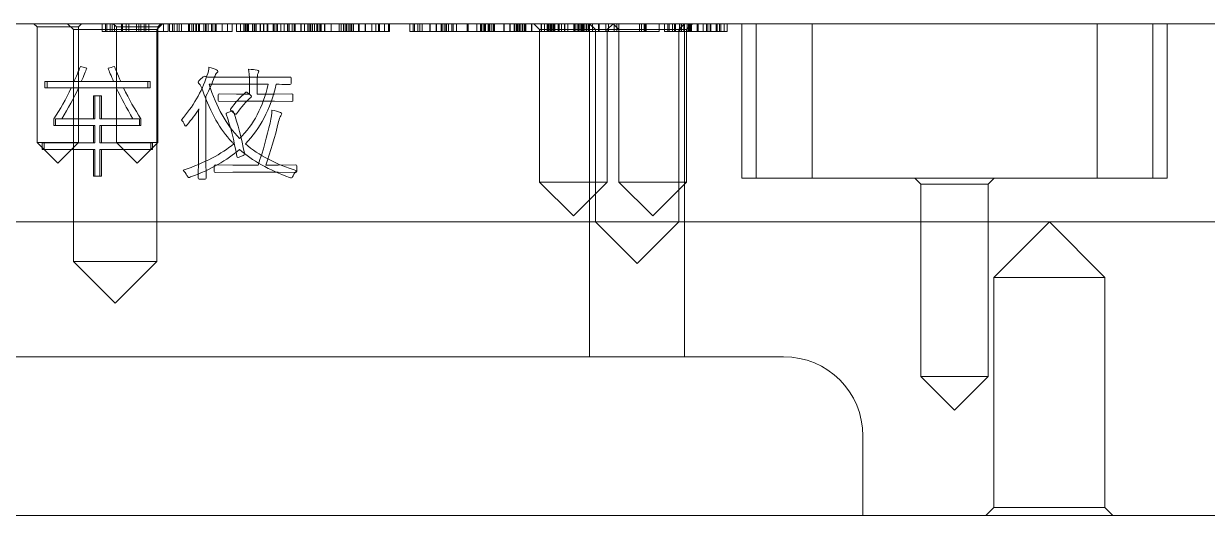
# Model space of a CAD drawing. Header units: millimetres. Extents: x 7176 to 10197, y 11773 to 13427.
# Drawn here: x 8099.2 to 8248.4, y 11780.8 to 11842.8 of the extents above; entities that cross this region are included whole.
import ezdxf

# ---------------------------------------------------------------- set-up
doc = ezdxf.new("R2010")
doc.units = ezdxf.units.MM
doc.linetypes.add('DASHED', pattern=[0])
doc.layers.add('DIM', color=4, linetype='Continuous', lineweight=20)
doc.layers.add('LP', color=40, linetype='Continuous', lineweight=20)

msp = doc.modelspace()

# ---------------------------------------------------------------- linework, layer by layer
at = {"layer": 'DIM', "color": 252, "linetype": 'DASHED', "lineweight": 5}
msp.add_lwpolyline([(7198.478, 11842.781), (7198.478, 11780.781), (8798.478, 11780.781), (8798.478, 11842.781)], close=True, dxfattribs=at)
at = {"layer": 'LP', "color": 135, "linetype": 'Continuous', "lineweight": 5}
msp.add_line((8798.478, 11842.781), (7198.478, 11842.781), dxfattribs=at)
at = {"layer": 'LP', "color": 5, "linetype": 'DASHED', "lineweight": 5, "ltscale": 1.70264}
for p, q in [((8100.478, 11842.781), (8100.875, 11842.384)), ((8100.875, 11842.384), (8100.875, 11827.781)), ((8106.081, 11842.384), (8100.875, 11842.384)), ((8104.703, 11842.781), (8105.45, 11842.034)), ((8105.45, 11842.034), (8105.45, 11812.781)), ((8115.956, 11842.034), (8105.45, 11842.034)), ((8106.081, 11842.384), (8106.478, 11842.781)), ((8106.081, 11827.781), (8106.081, 11842.384)), ((8110.478, 11842.781), (8110.875, 11842.384)), ((8110.875, 11842.384), (8110.875, 11827.781)), ((8116.081, 11842.384), (8110.875, 11842.384)), ((8115.956, 11842.034), (8116.703, 11842.781)), ((8115.956, 11812.781), (8115.956, 11842.034)), ((8116.081, 11842.384), (8116.478, 11842.781)), ((8116.081, 11827.781), (8116.081, 11842.384)), ((8163.478, 11842.781), (8164.225, 11842.034)), ((8164.225, 11842.034), (8164.225, 11822.781)), ((8171.245, 11842.034), (8164.225, 11842.034)), ((8170.499, 11842.781), (8171.246, 11842.034)), ((8171.246, 11842.034), (8171.246, 11817.781)), ((8174.225, 11842.034), (8171.246, 11842.034)), ((8172.731, 11842.034), (8173.478, 11842.781)), ((8172.731, 11822.781), (8172.731, 11842.034)), ((8173.478, 11842.781), (8174.225, 11842.034)), ((8174.225, 11842.034), (8174.225, 11822.781)), ((8182.731, 11842.034), (8174.225, 11842.034)), ((8181.752, 11842.034), (8182.499, 11842.781)), ((8181.752, 11817.781), (8181.752, 11842.034)), ((8182.731, 11842.034), (8183.478, 11842.781)), ((8182.731, 11822.781), (8182.731, 11842.034)), ((8100.875, 11827.781), (8103.478, 11825.178)), ((8100.875, 11827.781), (8106.081, 11827.781)), ((8103.478, 11825.178), (8106.081, 11827.781)), ((8110.875, 11827.781), (8113.478, 11825.178)), ((8110.875, 11827.781), (8116.081, 11827.781)), ((8113.478, 11825.178), (8116.081, 11827.781)), ((8164.225, 11822.781), (8168.478, 11818.528)), ((8164.225, 11822.781), (8172.731, 11822.781)), ((8168.478, 11818.528), (8172.731, 11822.781)), ((8174.225, 11822.781), (8178.478, 11818.528)), ((8174.225, 11822.781), (8182.731, 11822.781)), ((8178.478, 11818.528), (8182.731, 11822.781)), ((8211.529, 11823.281), (8212.276, 11822.534)), ((8212.276, 11822.534), (8212.276, 11798.281)), ((8220.782, 11822.534), (8212.276, 11822.534)), ((8220.782, 11822.534), (8221.529, 11823.281)), ((8220.782, 11798.281), (8220.782, 11822.534)), ((8171.246, 11817.781), (8176.499, 11812.528)), ((8176.499, 11812.528), (8181.752, 11817.781)), ((8228.478, 11817.784), (8221.475, 11810.781)), ((8235.481, 11810.781), (8228.478, 11817.784)), ((8105.45, 11812.781), (8110.703, 11807.528)), ((8105.45, 11812.781), (8115.956, 11812.781)), ((8110.703, 11807.528), (8115.956, 11812.781)), ((8221.475, 11810.781), (8221.475, 11781.778)), ((8235.481, 11810.781), (8221.475, 11810.781)), ((8235.481, 11781.778), (8235.481, 11810.781)), ((8212.276, 11798.281), (8216.529, 11794.028)), ((8212.276, 11798.281), (8220.782, 11798.281)), ((8216.529, 11794.028), (8220.782, 11798.281)), ((8221.475, 11781.778), (8220.478, 11780.781)), ((8221.475, 11781.778), (8235.481, 11781.778)), ((8236.478, 11780.781), (8235.481, 11781.778))]:
    msp.add_line(p, q, dxfattribs=at)
at = {"layer": 'LP', "color": 123, "linetype": 'DASHED', "lineweight": 5, "ltscale": 1.70264}
for p, q in [((8109.078, 11842.781), (8109.078, 11841.781)), ((8109.488, 11842.781), (8109.488, 11841.781)), ((8109.669, 11842.781), (8109.669, 11841.781)), ((8110.079, 11842.781), (8110.079, 11841.781)), ((8110.335, 11842.781), (8110.335, 11841.781)), ((8110.625, 11842.781), (8110.625, 11841.781)), ((8111.512, 11842.781), (8111.512, 11841.781)), ((8111.602, 11842.781), (8111.602, 11841.781)), ((8111.631, 11842.781), (8111.631, 11841.781)), ((8112.104, 11842.781), (8112.104, 11841.781)), ((8112.421, 11842.781), (8112.421, 11841.781)), ((8112.444, 11842.781), (8112.444, 11841.781)), ((8113.422, 11842.781), (8113.422, 11841.781)), ((8113.712, 11842.781), (8113.712, 11841.781)), ((8113.967, 11842.781), (8113.967, 11841.781)), ((8114.377, 11842.781), (8114.377, 11841.781)), ((8114.564, 11842.781), (8114.564, 11841.781)), ((8114.968, 11842.781), (8114.968, 11841.781)), ((8116.811, 11842.781), (8116.811, 11841.781)), ((8117.402, 11842.781), (8117.402, 11841.781)), ((8117.544, 11842.781), (8117.544, 11841.781)), ((8117.953, 11842.781), (8117.953, 11841.781)), ((8118.135, 11842.781), (8118.135, 11841.781)), ((8118.544, 11842.781), (8118.544, 11841.781)), ((8118.8, 11842.781), (8118.8, 11841.781)), ((8119.09, 11842.781), (8119.09, 11841.781)), ((8119.978, 11842.781), (8119.978, 11841.781)), ((8120.068, 11842.781), (8120.068, 11841.781)), ((8120.096, 11842.781), (8120.096, 11841.781)), ((8120.399, 11842.781), (8120.399, 11841.781)), ((8120.569, 11842.781), (8120.569, 11841.781)), ((8120.887, 11842.781), (8120.887, 11841.781)), ((8120.909, 11842.781), (8120.909, 11841.781)), ((8120.967, 11842.781), (8120.967, 11841.781)), ((8121.234, 11842.781), (8121.234, 11841.781)), ((8121.354, 11842.781), (8121.354, 11841.781)), ((8121.887, 11842.781), (8121.887, 11841.781)), ((8122.087, 11842.781), (8122.087, 11841.781)), ((8122.133, 11842.781), (8122.133, 11841.781)), ((8122.177, 11842.781), (8122.177, 11841.781)), ((8122.433, 11842.781), (8122.433, 11841.781)), ((8122.842, 11842.781), (8122.842, 11841.781)), ((8123.03, 11842.781), (8123.03, 11841.781)), ((8123.309, 11842.781), (8123.309, 11841.781)), ((8123.355, 11842.781), (8123.355, 11841.781)), ((8123.434, 11842.781), (8123.434, 11841.781)), ((8124.202, 11842.781), (8124.202, 11841.781)), ((8124.867, 11842.781), (8124.867, 11841.781)), ((8125.458, 11842.781), (8125.458, 11841.781)), ((8126.009, 11842.781), (8126.009, 11841.781)), ((8126.532, 11842.781), (8126.532, 11841.781)), ((8126.947, 11842.781), (8126.947, 11841.781)), ((8127.124, 11842.781), (8127.124, 11841.781)), ((8127.243, 11842.781), (8127.243, 11841.781)), ((8127.38, 11842.781), (8127.38, 11841.781)), ((8127.51, 11842.781), (8127.51, 11841.781)), ((8128.034, 11842.781), (8128.034, 11841.781)), ((8128.232, 11842.781), (8128.232, 11841.781)), ((8128.278, 11842.781), (8128.278, 11841.781)), ((8128.443, 11842.781), (8128.443, 11841.781)), ((8128.5, 11842.781), (8128.5, 11841.781)), ((8128.978, 11842.781), (8128.978, 11841.781)), ((8129.035, 11842.781), (8129.035, 11841.781)), ((8129.409, 11842.781), (8129.409, 11841.781)), ((8129.444, 11842.781), (8129.444, 11841.781)), ((8129.858, 11842.781), (8129.858, 11841.781)), ((8129.909, 11842.781), (8129.909, 11841.781)), ((8129.955, 11842.781), (8129.955, 11841.781)), ((8130.62, 11842.781), (8130.62, 11841.781)), ((8130.631, 11842.781), (8130.631, 11841.781)), ((8130.757, 11842.781), (8130.757, 11841.781)), ((8131.012, 11842.781), (8131.012, 11841.781)), ((8131.189, 11842.781), (8131.189, 11841.781)), ((8131.609, 11842.781), (8131.609, 11841.781)), ((8132.013, 11842.781), (8132.013, 11841.781)), ((8132.02, 11842.781), (8132.02, 11841.781)), ((8132.441, 11842.781), (8132.441, 11841.781)), ((8132.611, 11842.781), (8132.611, 11841.781)), ((8132.651, 11842.781), (8132.651, 11841.781)), ((8133.009, 11842.781), (8133.009, 11841.781)), ((8133.276, 11842.781), (8133.276, 11841.781)), ((8133.396, 11842.781), (8133.396, 11841.781)), ((8134.129, 11842.781), (8134.129, 11841.781)), ((8134.175, 11842.781), (8134.175, 11841.781)), ((8134.589, 11842.781), (8134.589, 11841.781)), ((8134.998, 11842.781), (8134.998, 11841.781)), ((8135.18, 11842.781), (8135.18, 11841.781)), ((8135.351, 11842.781), (8135.351, 11841.781)), ((8135.397, 11842.781), (8135.397, 11841.781)), ((8135.589, 11842.781), (8135.589, 11841.781)), ((8135.845, 11842.781), (8135.845, 11841.781)), ((8136.119, 11842.781), (8136.119, 11841.781)), ((8136.135, 11842.781), (8136.135, 11841.781)), ((8136.244, 11842.781), (8136.244, 11841.781)), ((8136.505, 11842.781), (8136.505, 11841.781)), ((8136.574, 11842.781), (8136.574, 11841.781)), ((8136.676, 11842.781), (8136.676, 11841.781)), ((8137.097, 11842.781), (8137.097, 11841.781)), ((8137.113, 11842.781), (8137.113, 11841.781)), ((8137.131, 11842.781), (8137.131, 11841.781)), ((8137.141, 11842.781), (8137.141, 11841.781)), ((8137.932, 11842.781), (8137.932, 11841.781)), ((8137.954, 11842.781), (8137.954, 11841.781)), ((8138.932, 11842.781), (8138.932, 11841.781)), ((8139.222, 11842.781), (8139.222, 11841.781)), ((8139.478, 11842.781), (8139.478, 11841.781)), ((8139.707, 11842.781), (8139.707, 11841.781)), ((8139.887, 11842.781), (8139.887, 11841.781)), ((8140.075, 11842.781), (8140.075, 11841.781)), ((8140.298, 11842.781), (8140.298, 11841.781)), ((8140.479, 11842.781), (8140.479, 11841.781)), ((8140.531, 11842.781), (8140.531, 11841.781)), ((8140.741, 11842.781), (8140.741, 11841.781)), ((8141.372, 11842.781), (8141.372, 11841.781)), ((8141.486, 11842.781), (8141.486, 11841.781)), ((8142.219, 11842.781), (8142.219, 11841.781)), ((8142.265, 11842.781), (8142.265, 11841.781)), ((8143.054, 11842.781), (8143.054, 11841.781)), ((8143.561, 11842.781), (8143.561, 11841.781)), ((8143.907, 11842.781), (8143.907, 11841.781)), ((8144.021, 11842.781), (8144.021, 11841.781)), ((8144.686, 11842.781), (8144.686, 11841.781)), ((8145.152, 11842.781), (8145.152, 11841.781)), ((8145.277, 11842.781), (8145.277, 11841.781)), ((8147.853, 11842.781), (8147.853, 11841.781)), ((8148.262, 11842.781), (8148.262, 11841.781)), ((8148.444, 11842.781), (8148.444, 11841.781)), ((8148.854, 11842.781), (8148.854, 11841.781)), ((8149.109, 11842.781), (8149.109, 11841.781)), ((8149.399, 11842.781), (8149.399, 11841.781)), ((8150.377, 11842.781), (8150.377, 11841.781)), ((8150.406, 11842.781), (8150.406, 11841.781)), ((8151.196, 11842.781), (8151.196, 11841.781)), ((8151.219, 11842.781), (8151.219, 11841.781)), ((8151.809, 11842.781), (8151.809, 11841.781)), ((8151.957, 11842.781), (8151.957, 11841.781)), ((8152.196, 11842.781), (8152.196, 11841.781)), ((8152.4, 11842.781), (8152.4, 11841.781)), ((8152.486, 11842.781), (8152.486, 11841.781)), ((8152.742, 11842.781), (8152.742, 11841.781)), ((8153.152, 11842.781), (8153.152, 11841.781)), ((8153.339, 11842.781), (8153.339, 11841.781)), ((8153.743, 11842.781), (8153.743, 11841.781)), ((8155.101, 11842.781), (8155.101, 11841.781)), ((8155.163, 11842.781), (8155.163, 11841.781)), ((8155.22, 11842.781), (8155.22, 11841.781)), ((8156.319, 11842.781), (8156.319, 11841.781)), ((8156.773, 11842.781), (8156.773, 11841.781)), ((8156.796, 11842.781), (8156.796, 11841.781)), ((8156.933, 11842.781), (8156.933, 11841.781)), ((8157.2, 11842.781), (8157.2, 11841.781)), ((8157.24, 11842.781), (8157.24, 11841.781)), ((8157.251, 11842.781), (8157.251, 11841.781)), ((8157.308, 11842.781), (8157.308, 11841.781)), ((8157.399, 11842.781), (8157.399, 11841.781)), ((8157.74, 11842.781), (8157.74, 11841.781)), ((8157.774, 11842.781), (8157.774, 11841.781)), ((8157.921, 11842.781), (8157.921, 11841.781)), ((8158.121, 11842.781), (8158.121, 11841.781)), ((8158.364, 11842.781), (8158.364, 11841.781)), ((8158.496, 11842.781), (8158.496, 11841.781)), ((8158.512, 11842.781), (8158.512, 11841.781)), ((8158.519, 11842.781), (8158.519, 11841.781)), ((8159.718, 11842.781), (8159.718, 11841.781)), ((8159.741, 11842.781), (8159.741, 11841.781)), ((8160.463, 11842.781), (8160.463, 11841.781)), ((8160.497, 11842.781), (8160.497, 11841.781)), ((8160.998, 11842.781), (8160.998, 11841.781)), ((8161.043, 11842.781), (8161.043, 11841.781)), ((8161.088, 11842.781), (8161.088, 11841.781)), ((8161.089, 11842.781), (8161.089, 11841.781)), ((8161.322, 11842.781), (8161.322, 11841.781)), ((8161.407, 11842.781), (8161.407, 11841.781)), ((8161.452, 11842.781), (8161.452, 11841.781)), ((8161.508, 11842.781), (8161.508, 11841.781)), ((8161.674, 11842.781), (8161.674, 11841.781)), ((8161.679, 11842.781), (8161.679, 11841.781)), ((8161.85, 11842.781), (8161.85, 11841.781)), ((8162.077, 11842.781), (8162.077, 11841.781)), ((8162.265, 11842.781), (8162.265, 11841.781)), ((8162.344, 11842.781), (8162.344, 11841.781)), ((8162.464, 11842.781), (8162.464, 11841.781)), ((8163.197, 11842.781), (8163.197, 11841.781)), ((8163.242, 11842.781), (8163.242, 11841.781)), ((8164.419, 11842.781), (8164.419, 11841.781)), ((8164.465, 11842.781), (8164.465, 11841.781)), ((8164.841, 11842.781), (8164.841, 11841.781)), ((8165.188, 11842.781), (8165.188, 11841.781)), ((8165.198, 11842.781), (8165.198, 11841.781)), ((8165.262, 11842.781), (8165.262, 11841.781)), ((8165.312, 11842.781), (8165.312, 11841.781)), ((8165.432, 11842.781), (8165.432, 11841.781)), ((8165.585, 11842.781), (8165.585, 11841.781)), ((8165.677, 11842.781), (8165.677, 11841.781)), ((8165.705, 11842.781), (8165.705, 11841.781)), ((8165.808, 11842.781), (8165.808, 11841.781)), ((8165.977, 11842.781), (8165.977, 11841.781)), ((8166.052, 11842.781), (8166.052, 11841.781)), ((8166.063, 11842.781), (8166.063, 11841.781)), ((8166.109, 11842.781), (8166.109, 11841.781)), ((8166.153, 11842.781), (8166.153, 11841.781)), ((8166.574, 11842.781), (8166.574, 11841.781)), ((8166.609, 11842.781), (8166.609, 11841.781)), ((8166.683, 11842.781), (8166.683, 11841.781)), ((8166.962, 11842.781), (8166.962, 11841.781)), ((8166.984, 11842.781), (8166.984, 11841.781)), ((8167.365, 11842.781), (8167.365, 11841.781)), ((8167.394, 11842.781), (8167.394, 11841.781)), ((8167.775, 11842.781), (8167.775, 11841.781)), ((8167.797, 11842.781), (8167.797, 11841.781)), ((8168.554, 11842.781), (8168.554, 11841.781)), ((8168.627, 11842.781), (8168.627, 11841.781)), ((8168.775, 11842.781), (8168.775, 11841.781)), ((8169.054, 11842.781), (8169.054, 11841.781)), ((8169.065, 11842.781), (8169.065, 11841.781)), ((8169.105, 11842.781), (8169.105, 11841.781)), ((8169.15, 11842.781), (8169.15, 11841.781)), ((8169.327, 11842.781), (8169.327, 11841.781)), ((8169.497, 11842.781), (8169.497, 11841.781)), ((8169.565, 11842.781), (8169.565, 11841.781)), ((8169.73, 11842.781), (8169.73, 11841.781)), ((8169.741, 11842.781), (8169.741, 11841.781)), ((8169.905, 11842.781), (8169.905, 11841.781)), ((8169.916, 11842.781), (8169.916, 11841.781)), ((8170.128, 11842.781), (8170.128, 11841.781)), ((8170.322, 11842.781), (8170.322, 11841.781)), ((8170.44, 11842.781), (8170.44, 11841.781)), ((8170.895, 11842.781), (8170.895, 11841.781)), ((8171.663, 11842.781), (8171.663, 11841.781)), ((8171.708, 11842.781), (8171.708, 11841.781)), ((8172.561, 11842.781), (8172.561, 11841.781)), ((8172.897, 11842.781), (8172.897, 11841.781)), ((8173.63, 11842.781), (8173.63, 11841.781)), ((8173.955, 11842.781), (8173.955, 11841.781)), ((8174.221, 11842.781), (8174.221, 11841.781)), ((8176.797, 11842.781), (8176.797, 11841.781)), ((8177.076, 11842.781), (8177.076, 11841.781)), ((8177.388, 11842.781), (8177.388, 11841.781)), ((8177.525, 11842.781), (8177.525, 11841.781)), ((8177.667, 11842.781), (8177.667, 11841.781)), ((8179.299, 11842.781), (8179.299, 11841.781)), ((8179.964, 11842.781), (8179.964, 11841.781)), ((8180.384, 11842.781), (8180.384, 11841.781)), ((8180.555, 11842.781), (8180.555, 11841.781)), ((8180.953, 11842.781), (8180.953, 11841.781)), ((8181.22, 11842.781), (8181.22, 11841.781)), ((8181.339, 11842.781), (8181.339, 11841.781)), ((8181.875, 11842.781), (8181.875, 11841.781)), ((8182.073, 11842.781), (8182.073, 11841.781)), ((8182.118, 11842.781), (8182.118, 11841.781)), ((8182.398, 11842.781), (8182.398, 11841.781)), ((8182.813, 11842.781), (8182.813, 11841.781)), ((8182.989, 11842.781), (8182.989, 11841.781)), ((8183.108, 11842.781), (8183.108, 11841.781)), ((8183.245, 11842.781), (8183.245, 11841.781)), ((8183.295, 11842.781), (8183.295, 11841.781)), ((8183.341, 11842.781), (8183.341, 11841.781)), ((8183.376, 11842.781), (8183.376, 11841.781)), ((8184.098, 11842.781), (8184.098, 11841.781)), ((8184.143, 11842.781), (8184.143, 11841.781)), ((8184.188, 11842.781), (8184.188, 11841.781)), ((8184.853, 11842.781), (8184.853, 11841.781)), ((8185.274, 11842.781), (8185.274, 11841.781)), ((8185.444, 11842.781), (8185.444, 11841.781)), ((8185.724, 11842.781), (8185.724, 11841.781)), ((8185.775, 11842.781), (8185.775, 11841.781)), ((8185.82, 11842.781), (8185.82, 11841.781)), ((8186.485, 11842.781), (8186.485, 11841.781)), ((8186.497, 11842.781), (8186.497, 11841.781)), ((8186.622, 11842.781), (8186.622, 11841.781)), ((8186.878, 11842.781), (8186.878, 11841.781)), ((8187.054, 11842.781), (8187.054, 11841.781)), ((8187.475, 11842.781), (8187.475, 11841.781)), ((8187.878, 11842.781), (8187.878, 11841.781)), ((8123.208, 11824.171), (8123.208, 11824.177))]:
    msp.add_line(p, q, dxfattribs=at)
at = {"layer": 'LP', "color": 1, "linetype": 'DASHED', "lineweight": 5, "ltscale": 1.70264}
for p, q in [((8170.498, 11842.781), (8170.498, 11800.781)), ((8182.499, 11800.781), (8182.499, 11842.781))]:
    msp.add_line(p, q, dxfattribs=at)
at = {"layer": 'LP', "color": 31, "linetype": 'DASHED', "lineweight": 5, "ltscale": 1.70264}
for p, q in [((8189.711, 11842.781), (8189.711, 11823.281)), ((8191.529, 11823.281), (8191.529, 11842.781)), ((8198.568, 11823.281), (8198.568, 11842.781)), ((8234.49, 11823.281), (8234.49, 11842.781)), ((8241.529, 11823.281), (8241.529, 11842.781)), ((8243.347, 11823.281), (8243.347, 11842.781)), ((8198.568, 11823.281), (8189.711, 11823.281)), ((8234.49, 11823.281), (8198.568, 11823.281)), ((8243.347, 11823.281), (8234.49, 11823.281))]:
    msp.add_line(p, q, dxfattribs=at)
at = {"layer": 'LP', "color": 123, "linetype": 'Continuous', "lineweight": 5}
for p, q in [((8107.125, 11837.153), (8106.34, 11837.391)), ((8101.834, 11835.469), (8101.834, 11834.684)), ((8105.517, 11835.469), (8101.834, 11835.469)), ((8114.83, 11835.469), (8106.433, 11835.469)), ((8114.83, 11834.684), (8114.83, 11835.469)), ((8101.834, 11834.684), (8105.187, 11834.684)), ((8106.102, 11834.684), (8114.83, 11834.684)), ((8125.992, 11833.892), (8123.824, 11833.923)), ((8127.646, 11833.892), (8125.992, 11833.892)), ((8130.799, 11833.892), (8128.615, 11833.892)), ((8132.991, 11833.923), (8130.799, 11833.892)), ((8107.978, 11833.677), (8107.978, 11830.793)), ((8108.794, 11833.677), (8107.978, 11833.677)), ((8108.794, 11830.793), (8108.794, 11833.677)), ((8122.162, 11825.756), (8122.162, 11833.631)), ((8123.824, 11832.977), (8125.992, 11833.008)), ((8125.992, 11833.008), (8130.799, 11833.008)), ((8130.799, 11833.008), (8132.991, 11832.977)), ((8103.003, 11830.793), (8103.003, 11829.955)), ((8103.003, 11829.955), (8107.978, 11829.955)), ((8107.978, 11830.793), (8103.995, 11830.793)), ((8107.978, 11829.955), (8107.978, 11827.74)), ((8113.769, 11830.793), (8108.794, 11830.793)), ((8108.794, 11829.955), (8113.769, 11829.955)), ((8108.794, 11827.74), (8108.794, 11829.955)), ((8113.769, 11829.955), (8113.769, 11830.793)), ((8101.534, 11827.74), (8101.534, 11826.917)), ((8107.978, 11827.74), (8101.534, 11827.74)), ((8101.534, 11826.917), (8107.978, 11826.917)), ((8107.978, 11826.917), (8107.978, 11823.533)), ((8115.207, 11827.74), (8108.794, 11827.74)), ((8108.794, 11826.917), (8115.207, 11826.917)), ((8108.794, 11823.533), (8108.794, 11826.917)), ((8115.207, 11826.917), (8115.207, 11827.74)), ((8121.217, 11825.756), (8121.186, 11823.295)), ((8122.193, 11823.295), (8122.162, 11825.756)), ((8125.569, 11824.933), (8123.339, 11824.963)), ((8128.722, 11824.933), (8125.569, 11824.933)), ((8126.346, 11825.956), (8126.846, 11826.163)), ((8131.276, 11824.933), (8129.699, 11824.933)), ((8133.498, 11824.963), (8131.276, 11824.933)), ((8107.978, 11823.533), (8108.794, 11823.533)), ((8123.339, 11824.018), (8125.569, 11824.048)), ((8125.569, 11824.048), (8131.276, 11824.048)), ((8131.276, 11824.048), (8133.498, 11824.018))]:
    msp.add_line(p, q, dxfattribs=at)
at = {"layer": 'LP', "color": 31, "linetype": 'Continuous', "lineweight": 5}
for p, q in [((8798.478, 11817.781), (7198.478, 11817.781)), ((8031.978, 11800.781), (8194.978, 11800.781)), ((8204.978, 11780.781), (8204.978, 11790.781)), ((8204.978, 11780.781), (8798.478, 11780.781))]:
    msp.add_line(p, q, dxfattribs=at)
msp.add_arc((8194.978, 11790.781), 10, 0, 90, dxfattribs=at)
at = {"layer": 'LP', "color": 123, "linetype": 'DASHED', "lineweight": 5, "ltscale": 1.70264}
for points in [[(8109.488, 11841.781), (8109.351, 11841.781), (8109.215, 11841.781), (8109.078, 11841.781)], [(8110.335, 11841.781), (8110.052, 11841.781), (8109.77, 11841.781), (8109.488, 11841.781)], [(8111.602, 11841.781), (8111.18, 11841.781), (8110.757, 11841.781), (8110.335, 11841.781)], [(8112.444, 11841.781), (8112.163, 11841.781), (8111.883, 11841.781), (8111.602, 11841.781)], [(8113.712, 11841.781), (8113.289, 11841.781), (8112.866, 11841.781), (8112.444, 11841.781)], [(8114.564, 11841.781), (8114.28, 11841.781), (8113.996, 11841.781), (8113.712, 11841.781)], [(8114.968, 11841.781), (8114.833, 11841.781), (8114.699, 11841.781), (8114.564, 11841.781)], [(8116.811, 11841.781), (8116.197, 11841.781), (8115.582, 11841.781), (8114.968, 11841.781)], [(8117.402, 11841.781), (8117.205, 11841.781), (8117.008, 11841.781), (8116.811, 11841.781)], [(8117.953, 11841.781), (8117.817, 11841.781), (8117.68, 11841.781), (8117.544, 11841.781)], [(8118.8, 11841.781), (8118.518, 11841.781), (8118.235, 11841.781), (8117.953, 11841.781)], [(8120.068, 11841.781), (8119.645, 11841.781), (8119.223, 11841.781), (8118.8, 11841.781)], [(8120.909, 11841.781), (8120.629, 11841.781), (8120.348, 11841.781), (8120.068, 11841.781)], [(8122.177, 11841.781), (8121.755, 11841.781), (8121.332, 11841.781), (8120.909, 11841.781)], [(8123.03, 11841.781), (8122.746, 11841.781), (8122.461, 11841.781), (8122.177, 11841.781)], [(8123.434, 11841.781), (8123.299, 11841.781), (8123.165, 11841.781), (8123.03, 11841.781)], [(8124.202, 11841.781), (8123.946, 11841.781), (8123.69, 11841.781), (8123.434, 11841.781)], [(8124.867, 11841.781), (8124.645, 11841.781), (8124.424, 11841.781), (8124.202, 11841.781)], [(8125.458, 11841.781), (8125.261, 11841.781), (8125.064, 11841.781), (8124.867, 11841.781)], [(8132.013, 11841.781), (8130.012, 11841.781), (8128.011, 11841.781), (8126.009, 11841.781)], [(8132.441, 11841.781), (8132.3, 11841.781), (8132.16, 11841.781), (8132.02, 11841.781)], [(8133.276, 11841.781), (8132.998, 11841.781), (8132.719, 11841.781), (8132.441, 11841.781)], [(8134.129, 11841.781), (8133.845, 11841.781), (8133.561, 11841.781), (8133.276, 11841.781)], [(8134.589, 11841.781), (8134.435, 11841.781), (8134.282, 11841.781), (8134.129, 11841.781)], [(8134.998, 11841.781), (8134.862, 11841.781), (8134.725, 11841.781), (8134.589, 11841.781)], [(8135.845, 11841.781), (8135.563, 11841.781), (8135.28, 11841.781), (8134.998, 11841.781)], [(8137.113, 11841.781), (8136.69, 11841.781), (8136.268, 11841.781), (8135.845, 11841.781)], [(8137.954, 11841.781), (8137.674, 11841.781), (8137.393, 11841.781), (8137.113, 11841.781)], [(8139.222, 11841.781), (8138.8, 11841.781), (8138.377, 11841.781), (8137.954, 11841.781)], [(8140.075, 11841.781), (8139.791, 11841.781), (8139.506, 11841.781), (8139.222, 11841.781)], [(8140.479, 11841.781), (8140.344, 11841.781), (8140.209, 11841.781), (8140.075, 11841.781)], [(8140.741, 11841.781), (8140.654, 11841.781), (8140.566, 11841.781), (8140.479, 11841.781)], [(8141.486, 11841.781), (8141.238, 11841.781), (8140.99, 11841.781), (8140.741, 11841.781)], [(8142.265, 11841.781), (8142.005, 11841.781), (8141.746, 11841.781), (8141.486, 11841.781)], [(8143.054, 11841.781), (8142.791, 11841.781), (8142.528, 11841.781), (8142.265, 11841.781)], [(8144.021, 11841.781), (8143.699, 11841.781), (8143.377, 11841.781), (8143.054, 11841.781)], [(8144.686, 11841.781), (8144.464, 11841.781), (8144.243, 11841.781), (8144.021, 11841.781)], [(8145.277, 11841.781), (8145.08, 11841.781), (8144.883, 11841.781), (8144.686, 11841.781)], [(8148.262, 11841.781), (8148.126, 11841.781), (8147.989, 11841.781), (8147.853, 11841.781)], [(8149.109, 11841.781), (8148.827, 11841.781), (8148.545, 11841.781), (8148.262, 11841.781)], [(8150.377, 11841.781), (8149.955, 11841.781), (8149.532, 11841.781), (8149.109, 11841.781)], [(8151.219, 11841.781), (8150.938, 11841.781), (8150.658, 11841.781), (8150.377, 11841.781)], [(8152.486, 11841.781), (8152.064, 11841.781), (8151.641, 11841.781), (8151.219, 11841.781)], [(8153.339, 11841.781), (8153.055, 11841.781), (8152.771, 11841.781), (8152.486, 11841.781)], [(8153.743, 11841.781), (8153.608, 11841.781), (8153.474, 11841.781), (8153.339, 11841.781)], [(8155.101, 11841.781), (8154.648, 11841.781), (8154.196, 11841.781), (8153.743, 11841.781)], [(8155.22, 11841.781), (8155.18, 11841.781), (8155.141, 11841.781), (8155.101, 11841.781)], [(8156.319, 11841.781), (8155.952, 11841.781), (8155.586, 11841.781), (8155.22, 11841.781)], [(8156.796, 11841.781), (8156.637, 11841.781), (8156.478, 11841.781), (8156.319, 11841.781)], [(8157.24, 11841.781), (8157.092, 11841.781), (8156.944, 11841.781), (8156.796, 11841.781)], [(8158.496, 11841.781), (8158.077, 11841.781), (8157.658, 11841.781), (8157.24, 11841.781)], [(8159.741, 11841.781), (8159.326, 11841.781), (8158.911, 11841.781), (8158.496, 11841.781)], [(8160.998, 11841.781), (8160.579, 11841.781), (8160.16, 11841.781), (8159.741, 11841.781)], [(8161.85, 11841.781), (8161.566, 11841.781), (8161.282, 11841.781), (8160.998, 11841.781)], [(8162.265, 11841.781), (8162.127, 11841.781), (8161.989, 11841.781), (8161.85, 11841.781)], [(8162.344, 11841.781), (8162.318, 11841.781), (8162.292, 11841.781), (8162.265, 11841.781)], [(8163.197, 11841.781), (8162.913, 11841.781), (8162.628, 11841.781), (8162.344, 11841.781)], [(8164.465, 11841.781), (8164.042, 11841.781), (8163.619, 11841.781), (8163.197, 11841.781)], [(8164.841, 11841.781), (8164.716, 11841.781), (8164.59, 11841.781), (8164.465, 11841.781)], [(8165.188, 11841.781), (8165.072, 11841.781), (8164.957, 11841.781), (8164.841, 11841.781)], [(8165.677, 11841.781), (8165.514, 11841.781), (8165.351, 11841.781), (8165.188, 11841.781)], [(8166.962, 11841.781), (8166.533, 11841.781), (8166.105, 11841.781), (8165.677, 11841.781)], [(8167.797, 11841.781), (8167.519, 11841.781), (8167.24, 11841.781), (8166.962, 11841.781)], [(8169.065, 11841.781), (8168.643, 11841.781), (8168.22, 11841.781), (8167.797, 11841.781)], [(8169.916, 11841.781), (8169.633, 11841.781), (8169.349, 11841.781), (8169.065, 11841.781)], [(8170.322, 11841.781), (8170.186, 11841.781), (8170.051, 11841.781), (8169.916, 11841.781)], [(8170.44, 11841.781), (8170.401, 11841.781), (8170.361, 11841.781), (8170.322, 11841.781)], [(8171.708, 11841.781), (8171.285, 11841.781), (8170.863, 11841.781), (8170.44, 11841.781)], [(8172.561, 11841.781), (8172.277, 11841.781), (8171.992, 11841.781), (8171.708, 11841.781)], [(8172.897, 11841.781), (8172.785, 11841.781), (8172.673, 11841.781), (8172.561, 11841.781)], [(8177.076, 11841.781), (8175.683, 11841.781), (8174.29, 11841.781), (8172.897, 11841.781)], [(8177.667, 11841.781), (8177.47, 11841.781), (8177.273, 11841.781), (8177.076, 11841.781)], [(8179.299, 11841.781), (8178.755, 11841.781), (8178.211, 11841.781), (8177.667, 11841.781)], [(8180.384, 11841.781), (8180.244, 11841.781), (8180.104, 11841.781), (8179.964, 11841.781)], [(8181.22, 11841.781), (8180.941, 11841.781), (8180.663, 11841.781), (8180.384, 11841.781)], [(8181.875, 11841.781), (8181.656, 11841.781), (8181.438, 11841.781), (8181.22, 11841.781)], [(8187.878, 11841.781), (8185.877, 11841.781), (8183.876, 11841.781), (8181.875, 11841.781)], [(8110.616, 11837.391), (8110.355, 11837.312), (8110.093, 11837.232), (8109.832, 11837.153)], [(8109.832, 11837.153), (8109.96, 11836.789), (8110.191, 11836.227), (8110.524, 11835.469)], [(8111.439, 11835.469), (8110.978, 11836.514), (8110.703, 11837.155), (8110.616, 11837.391)], [(8102.126, 11835.469), (8102.126, 11835.207), (8102.126, 11834.946), (8102.126, 11834.684)], [(8106.432, 11835.469), (8106.127, 11835.469), (8105.822, 11835.469), (8105.517, 11835.469)], [(8115.123, 11835.469), (8115.025, 11835.469), (8114.928, 11835.469), (8114.831, 11835.469)], [(8115.123, 11834.684), (8115.123, 11834.946), (8115.123, 11835.207), (8115.123, 11835.469)], [(8132.752, 11836.053), (8132.014, 11836.043), (8131.276, 11836.033), (8130.537, 11836.022)], [(8105.187, 11834.684), (8105.492, 11834.684), (8105.797, 11834.684), (8106.102, 11834.684)], [(8110.855, 11834.684), (8111.465, 11833.408), (8112.167, 11832.11), (8112.962, 11830.793)], [(8113.954, 11830.793), (8113.19, 11831.972), (8112.462, 11833.269), (8111.77, 11834.684)], [(8114.83, 11834.684), (8114.928, 11834.684), (8115.025, 11834.684), (8115.123, 11834.684)], [(8121.332, 11835.169), (8121.445, 11835.097), (8121.583, 11834.807), (8121.747, 11834.3)], [(8122.562, 11835.138), (8125.046, 11835.138), (8127.53, 11835.138), (8130.014, 11835.138)], [(8126.408, 11828.316), (8124.736, 11829.988), (8123.454, 11832.262), (8122.562, 11835.138)], [(8127.131, 11834.084), (8126.464, 11833.484), (8125.851, 11832.808), (8125.293, 11832.054)], [(8130.014, 11835.138), (8129.363, 11832.298), (8128.161, 11830.024), (8126.408, 11828.316)], [(8127.131, 11827.64), (8128.981, 11829.506), (8130.278, 11832.005), (8131.022, 11835.138)], [(8127.761, 11833.784), (8127.641, 11833.879), (8127.52, 11833.974), (8127.4, 11834.069)], [(8108.163, 11833.677), (8108.163, 11832.715), (8108.163, 11831.754), (8108.163, 11830.793)], [(8108.978, 11833.677), (8108.917, 11833.677), (8108.855, 11833.677), (8108.794, 11833.677)], [(8108.978, 11830.793), (8108.978, 11831.754), (8108.978, 11832.715), (8108.978, 11833.677)], [(8123.693, 11833.757), (8123.693, 11833.769), (8123.693, 11833.78), (8123.693, 11833.791)], [(8123.693, 11833.119), (8123.693, 11833.127), (8123.693, 11833.135), (8123.693, 11833.143)], [(8126.031, 11831.423), (8126.62, 11832.254), (8127.225, 11832.956), (8127.846, 11833.531)], [(8133.129, 11833.788), (8133.129, 11833.778), (8133.129, 11833.769), (8133.129, 11833.759)], [(8133.129, 11833.163), (8133.129, 11833.153), (8133.129, 11833.142), (8133.129, 11833.131)], [(8125.369, 11831.769), (8125.495, 11831.67), (8125.621, 11831.57), (8125.746, 11831.47)], [(8125.746, 11831.47), (8125.839, 11831.393), (8125.903, 11831.354), (8125.938, 11831.354)], [(8125.938, 11831.354), (8125.969, 11831.354), (8126, 11831.377), (8126.031, 11831.423)], [(8103.187, 11830.793), (8103.187, 11830.513), (8103.187, 11830.234), (8103.187, 11829.955)], [(8103.995, 11830.793), (8103.726, 11830.793), (8103.456, 11830.793), (8103.187, 11830.793)], [(8108.163, 11830.793), (8108.101, 11830.793), (8108.04, 11830.793), (8107.978, 11830.793)], [(8107.978, 11829.955), (8108.04, 11829.955), (8108.101, 11829.955), (8108.163, 11829.955)], [(8108.163, 11829.955), (8108.163, 11829.216), (8108.163, 11828.478), (8108.163, 11827.74)], [(8108.978, 11827.74), (8108.978, 11828.478), (8108.978, 11829.216), (8108.978, 11829.955)], [(8113.769, 11829.955), (8113.831, 11829.955), (8113.892, 11829.955), (8113.954, 11829.955)], [(8113.954, 11829.955), (8113.954, 11830.234), (8113.954, 11830.513), (8113.954, 11830.793)], [(8101.749, 11827.74), (8101.749, 11827.465), (8101.749, 11827.191), (8101.749, 11826.917)], [(8108.163, 11827.74), (8108.101, 11827.74), (8108.04, 11827.74), (8107.978, 11827.74)], [(8107.978, 11826.917), (8108.04, 11826.917), (8108.101, 11826.917), (8108.163, 11826.917)], [(8108.163, 11826.917), (8108.163, 11825.789), (8108.163, 11824.661), (8108.163, 11823.533)], [(8108.978, 11823.533), (8108.978, 11824.661), (8108.978, 11825.789), (8108.978, 11826.917)], [(8115.423, 11827.74), (8115.351, 11827.74), (8115.279, 11827.74), (8115.207, 11827.74)], [(8115.207, 11826.917), (8115.279, 11826.917), (8115.351, 11826.917), (8115.423, 11826.917)], [(8115.423, 11826.917), (8115.423, 11827.191), (8115.423, 11827.465), (8115.423, 11827.74)], [(8125.654, 11827.624), (8124.121, 11826.343), (8121.998, 11825.235), (8119.286, 11824.302)], [(8120.232, 11823.448), (8122.765, 11824.397), (8124.818, 11825.558), (8126.392, 11826.932)], [(8126.392, 11826.932), (8128.002, 11825.497), (8130.102, 11824.315), (8132.691, 11823.387)], [(8133.621, 11824.241), (8131.006, 11825.02), (8128.843, 11826.153), (8127.131, 11827.64)], [(8108.794, 11823.533), (8108.855, 11823.533), (8108.917, 11823.533), (8108.978, 11823.533)], [(8119.286, 11824.302), (8119.476, 11824.112), (8119.635, 11823.892), (8119.763, 11823.641)], [(8132.914, 11823.325), (8132.97, 11823.325), (8133.044, 11823.415), (8133.137, 11823.595)], [(8133.137, 11823.595), (8133.27, 11823.861), (8133.432, 11824.077), (8133.621, 11824.241)], [(8133.621, 11824.219), (8133.621, 11824.202), (8133.621, 11824.184), (8133.621, 11824.166)], [(8132.691, 11823.387), (8132.765, 11823.366), (8132.839, 11823.346), (8132.914, 11823.325)]]:
    msp.add_open_spline(points, degree=3, dxfattribs=at)
at = {"layer": 'LP', "color": 123, "linetype": 'Continuous', "lineweight": 5}
for points in [[(8106.34, 11837.391), (8106.253, 11837.155), (8105.979, 11836.514), (8105.517, 11835.469)], [(8106.433, 11835.469), (8106.766, 11836.227), (8106.997, 11836.789), (8107.125, 11837.153)], [(8122.539, 11837.314), (8122.524, 11837.002), (8122.439, 11836.632), (8122.286, 11836.207)], [(8123.501, 11836.968), (8123.26, 11837.081), (8122.939, 11837.196), (8122.539, 11837.314)], [(8128.599, 11836.93), (8128.333, 11836.976), (8127.979, 11837.009), (8127.538, 11837.03)], [(8122.286, 11836.207), (8121.609, 11834.177), (8120.537, 11832.323), (8119.071, 11830.647)], [(8122.162, 11833.631), (8122.598, 11834.497), (8122.949, 11835.284), (8123.216, 11835.992)], [(8123.216, 11835.992), (8123.334, 11836.325), (8123.439, 11836.525), (8123.531, 11836.591)], [(8105.187, 11834.684), (8104.495, 11833.269), (8103.767, 11831.972), (8103.003, 11830.793)], [(8103.995, 11830.793), (8104.789, 11832.11), (8105.492, 11833.408), (8106.102, 11834.684)], [(8119.778, 11830.024), (8120.327, 11830.665), (8120.817, 11831.331), (8121.247, 11832.023)], [(8124.723, 11831.377), (8125.257, 11829.819), (8125.703, 11828.047), (8126.062, 11826.063)], [(8127.007, 11826.432), (8126.628, 11828.375), (8126.172, 11830.119), (8125.639, 11831.662)], [(8131.545, 11831.577), (8131.232, 11831.7), (8130.873, 11831.8), (8130.468, 11831.877)], [(8131.322, 11830.447), (8131.388, 11830.77), (8131.478, 11831.011), (8131.591, 11831.17)], [(8119.071, 11830.647), (8119.204, 11830.519), (8119.335, 11830.316), (8119.463, 11830.039)], [(8129.699, 11824.933), (8130.304, 11826.635), (8130.845, 11828.473), (8131.322, 11830.447)], [(8126.062, 11826.063), (8126.082, 11825.956), (8126.118, 11825.902), (8126.169, 11825.902)], [(8126.169, 11825.902), (8126.205, 11825.902), (8126.264, 11825.92), (8126.346, 11825.956)], [(8121.186, 11823.295), (8121.186, 11823.213), (8121.227, 11823.172), (8121.309, 11823.172)]]:
    msp.add_open_spline(points, degree=3, dxfattribs=at)
for points, knots in [([(8123.531, 11836.591), (8123.629, 11836.653), (8123.678, 11836.72), (8123.678, 11836.858), (8123.619, 11836.917), (8123.501, 11836.968)], [0, 0, 0, 0, 0.5185243, 0.5185243, 1, 1, 1, 1]), ([(8127.538, 11837.03), (8127.61, 11836.743), (8127.646, 11836.207), (8127.646, 11834.912), (8127.646, 11834.402), (8127.646, 11833.892)], [0, 0, 0, 0, 0.6059406, 0.6059406, 1, 1, 1, 1]), ([(8128.722, 11836.538), (8128.779, 11836.645), (8128.807, 11836.73), (8128.807, 11836.868), (8128.738, 11836.914), (8128.599, 11836.93)], [0, 0, 0, 0, 0.4444444, 0.4444444, 1, 1, 1, 1]), ([(8128.615, 11833.892), (8128.615, 11834.438), (8128.615, 11834.984), (8128.615, 11836.027), (8128.651, 11836.363), (8128.722, 11836.538)], [0, 0, 0, 0, 0.5233419, 0.5233419, 1, 1, 1, 1]), ([(8123.824, 11833.923), (8123.736, 11833.923), (8123.693, 11833.882), (8123.693, 11833.566), (8123.693, 11833.333), (8123.693, 11833.018), (8123.736, 11832.977), (8123.824, 11832.977)], [0, 0, 0, 0, 0.206451, 0.206451, 0.7935475, 0.7935475, 1, 1, 1, 1]), ([(8132.991, 11832.977), (8133.083, 11832.977), (8133.129, 11833.018), (8133.129, 11833.333), (8133.129, 11833.566), (8133.129, 11833.882), (8133.083, 11833.923), (8132.991, 11833.923)], [0, 0, 0, 0, 0.2064525, 0.2064525, 0.793549, 0.793549, 1, 1, 1, 1]), ([(8121.247, 11832.023), (8121.227, 11831.013), (8121.217, 11830.257), (8121.217, 11828.422), (8121.217, 11827.089), (8121.217, 11825.756)], [0, 0, 0, 0, 0.2737428, 0.2737428, 1, 1, 1, 1]), ([(8125.4, 11831.739), (8125.236, 11831.685), (8125.072, 11831.631), (8124.78, 11831.535), (8124.716, 11831.493), (8124.716, 11831.426), (8124.718, 11831.403), (8124.723, 11831.377)], [0, 0, 0, 0, 0.4704118, 0.4704118, 0.8370476, 0.8370476, 1, 1, 1, 1]), ([(8125.639, 11831.662), (8125.608, 11831.734), (8125.569, 11831.769), (8125.498, 11831.769), (8125.457, 11831.759), (8125.4, 11831.739)], [0, 0, 0, 0, 0.6428564, 0.6428564, 1, 1, 1, 1]), ([(8130.468, 11831.877), (8130.458, 11831.447), (8130.381, 11830.906), (8129.871, 11828.591), (8129.379, 11826.814), (8128.722, 11824.933)], [0, 0, 0, 0, 0.2813144, 0.2813144, 1, 1, 1, 1]), ([(8131.591, 11831.17), (8131.678, 11831.298), (8131.722, 11831.377), (8131.722, 11831.48), (8131.663, 11831.536), (8131.545, 11831.577)], [0, 0, 0, 0, 0.3000012, 0.3000012, 1, 1, 1, 1]), ([(8119.463, 11830.039), (8119.53, 11829.921), (8119.579, 11829.862), (8119.635, 11829.862), (8119.691, 11829.916), (8119.778, 11830.024)], [0, 0, 0, 0, 0.5454526, 0.5454526, 1, 1, 1, 1]), ([(8126.846, 11826.163), (8126.964, 11826.214), (8127.023, 11826.273), (8127.023, 11826.361), (8127.018, 11826.391), (8127.007, 11826.432)], [0, 0, 0, 0, 0.7647087, 0.7647087, 1, 1, 1, 1]), ([(8123.339, 11824.963), (8123.252, 11824.963), (8123.208, 11824.922), (8123.208, 11824.607), (8123.208, 11824.374), (8123.208, 11824.059), (8123.252, 11824.018), (8123.339, 11824.018)], [0, 0, 0, 0, 0.2064522, 0.2064522, 0.7935478, 0.7935478, 1, 1, 1, 1]), ([(8133.498, 11824.018), (8133.58, 11824.018), (8133.621, 11824.059), (8133.621, 11824.374), (8133.621, 11824.607), (8133.621, 11824.922), (8133.58, 11824.963), (8133.498, 11824.963)], [0, 0, 0, 0, 0.2064522, 0.2064522, 0.7935478, 0.7935478, 1, 1, 1, 1]), ([(8121.309, 11823.172), (8121.565, 11823.172), (8121.822, 11823.172), (8122.155, 11823.172), (8122.193, 11823.213), (8122.193, 11823.295)], [0, 0, 0, 0, 0.7692308, 0.7692308, 1, 1, 1, 1])]:
    msp.add_open_spline(points, degree=3, knots=knots, dxfattribs=at)
at = {"layer": 'LP', "color": 123, "linetype": 'DASHED', "lineweight": 5, "ltscale": 1.70264}
for points, knots in [([(8121.524, 11835.83), (8121.304, 11835.61), (8121.194, 11835.463), (8121.194, 11835.305), (8121.24, 11835.23), (8121.332, 11835.169)], [0, 0, 0, 0, 0.4516092, 0.4516092, 1, 1, 1, 1]), ([(8122.186, 11836.099), (8122.109, 11836.13), (8122.047, 11836.145), (8121.909, 11836.145), (8121.75, 11836.04), (8121.524, 11835.83)], [0, 0, 0, 0, 0.3333333, 0.3333333, 1, 1, 1, 1]), ([(8130.537, 11836.022), (8127.894, 11836.022), (8125.251, 11836.022), (8122.429, 11836.022), (8122.288, 11836.048), (8122.186, 11836.099)], [0, 0, 0, 0, 0.9364216, 0.9364216, 1, 1, 1, 1]), ([(8132.752, 11835.107), (8132.839, 11835.107), (8132.883, 11835.148), (8132.883, 11835.463), (8132.883, 11835.697), (8132.883, 11836.012), (8132.839, 11836.053), (8132.752, 11836.053)], [0, 0, 0, 0, 0.2064528, 0.2064528, 0.7935502, 0.7935502, 1, 1, 1, 1]), ([(8121.747, 11834.3), (8122.773, 11831.531), (8123.979, 11829.395), (8125.475, 11827.814), (8125.564, 11827.719), (8125.654, 11827.624)], [0, 0, 0, 0, 0.940007, 0.940007, 1, 1, 1, 1]), ([(8127.4, 11834.069), (8127.333, 11834.12), (8127.282, 11834.146), (8127.22, 11834.146), (8127.182, 11834.125), (8127.131, 11834.084)], [0, 0, 0, 0, 0.5833386, 0.5833386, 1, 1, 1, 1]), ([(8131.022, 11835.138), (8131.524, 11835.133), (8131.97, 11835.122), (8132.491, 11835.112), (8132.621, 11835.11), (8132.752, 11835.107)], [0, 0, 0, 0, 0.7487973, 0.7487973, 1, 1, 1, 1]), ([(8127.846, 11833.531), (8127.887, 11833.572), (8127.907, 11833.605), (8127.907, 11833.666), (8127.859, 11833.718), (8127.761, 11833.784)], [0, 0, 0, 0, 0.4166797, 0.4166797, 1, 1, 1, 1]), ([(8125.293, 11832.054), (8125.257, 11832.008), (8125.239, 11831.969), (8125.239, 11831.893), (8125.282, 11831.836), (8125.369, 11831.769)], [0, 0, 0, 0, 0.4, 0.4, 1, 1, 1, 1]), ([(8119.763, 11823.641), (8119.845, 11823.472), (8119.922, 11823.387), (8120.009, 11823.387), (8120.089, 11823.407), (8120.232, 11823.448)], [0, 0, 0, 0, 0.8235286, 0.8235286, 1, 1, 1, 1])]:
    msp.add_open_spline(points, degree=3, knots=knots, dxfattribs=at)

doc.saveas('drawing.dxf')
